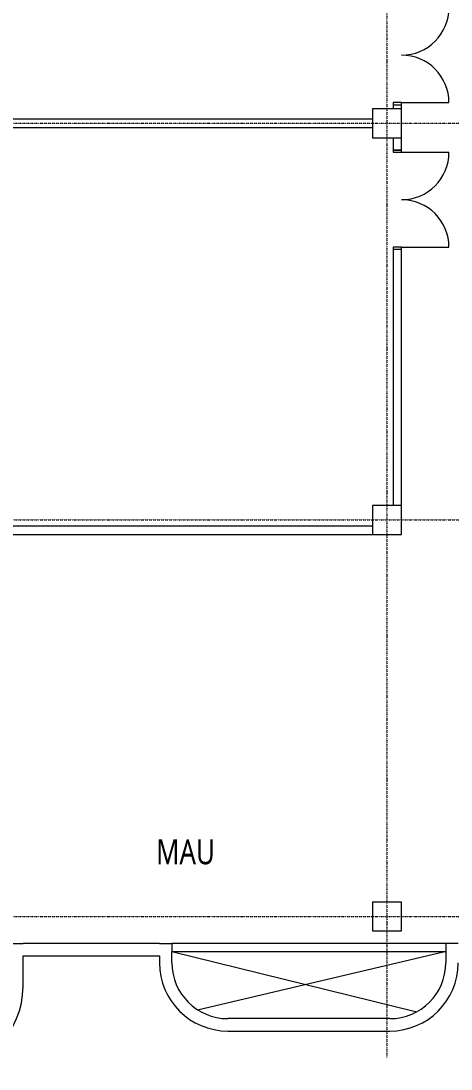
# Model space of a CAD drawing. Extents: x -177831 to -125285, y 4933 to 73531.
# Drawn here: x -160031 to -149631, y 4933 to 30302 of the extents above; entities that cross this region are included whole.
import ezdxf

# ---------------------------------------------------------------- set-up
doc = ezdxf.new("R2010")
doc.units = 0
doc.header["$LTSCALE"] = 15
doc.linetypes.add('CUP- L30$0$JJP_三點線', pattern=[0.9, 0.3, -0.15, 0, -0.15, 0, -0.15, 0, -0.15])
for name, color, linetype in [('CUP- L30$0$A-OBJE-2D.Newcub', 252, 'Continuous'), ('CUP- L30$0$A-TEXT.Newcub', 252, 'Continuous'), ('CUP- L30$0$A-WALL-EX.Newcub', 252, 'Continuous'), ('CUP- L30$0$A-WALL-IN.Newcub', 252, 'Continuous'), ('CUP- L30$0$Door', 252, 'Continuous'), ('CUP- L30$0$S-COL.Newcub', 252, 'Continuous'), ('CUP- L30$0$S-GRID.Newcub', 252, 'Continuous')]:
    doc.layers.add(name, color=color, linetype=linetype)
doc.styles.add('CUP- L30$0$Standard', font='', dxfattribs={"width": 0.8})
doc.styles.get('CUP- L30$0$Standard').set_extended_font_data('Microsoft JhengHei')

# ---------------------------------------------------------------- blocks, each defined once
blk = doc.blocks.new('CUP- L30')
at = {"layer": 'CUP- L30$0$A-OBJE-2D.Newcub', "lineweight": 0}
for p, q in [((-156381, 7774), (-150456, 6321)), ((-155760, 6367), (-149782, 7774))]:
    blk.add_line(p, q, dxfattribs=at)
at = {"layer": 'CUP- L30$0$A-WALL-EX.Newcub', "lineweight": 0, "flags": 128}
for points in [[(-160281, 7974), (-159982, 7974)], [(-156681, 7974), (-159982, 7974)], [(-159982, 6933), (-159982, 7674)], [(-159982, 7674), (-156681, 7674)], [(-156681, 7674), (-156681, 7503)], [(-156381, 7503), (-156381, 7774)], [(-149758, 7774), (-149758, 7503)], [(-151108, 6153), (-155031, 6153)], [(-155031, 5853), (-151108, 5853)]]:
    blk.add_lwpolyline(points, dxfattribs=at)
at = {"layer": 'CUP- L30$0$A-WALL-EX.Newcub', "lineweight": 0}
for centre, radius, start, end in [((-155031, 7503), 1650, 180, 269.9999), ((-155031, 7503), 1350, 180, 269.9999), ((-151108, 7503), 1650, 270, 360), ((-151108, 7503), 1350, 270, 360), ((-161981, 6933), 2000, 270, 359.9992)]:
    blk.add_arc(centre, radius, start, end, dxfattribs=at)
at = {"layer": 'CUP- L30$0$A-WALL-IN.Newcub', "lineweight": 0}
for p, q in [((-151031, 28275), (-151031, 28263)), ((-151031, 28275), (-150831, 28275)), ((-151031, 27175), (-151031, 27187)), ((-151031, 27175), (-150831, 27175)), ((-151031, 24775), (-151031, 24763)), ((-151031, 24775), (-150831, 24775)), ((-156381, 7974), (-156381, 7774)), ((-156381, 7974), (-156381, 7774)), ((-149758, 7974), (-149758, 7774)), ((-149758, 7974), (-149758, 7774))]:
    blk.add_line(p, q, dxfattribs=at)
at = {"layer": 'CUP- L30$0$A-WALL-IN.Newcub', "lineweight": 0, "flags": 128}
for points in [[(-151031, 28275), (-151031, 28175)], [(-150831, 28175), (-150831, 28275)], [(-151531, 27925), (-161631, 27925)], [(-161631, 27725), (-151531, 27725)], [(-151031, 27475), (-151031, 27175)], [(-150831, 27175), (-150831, 27475)], [(-151031, 24775), (-151031, 18575)], [(-150831, 18575), (-150831, 24775)], [(-151531, 18075), (-161631, 18075)], [(-161631, 17875), (-151531, 17875)], [(-156681, 7974), (-156381, 7974)], [(-149758, 7974), (-156381, 7974)], [(-149458, 7974), (-149758, 7974)], [(-156381, 7774), (-149758, 7774)]]:
    blk.add_lwpolyline(points, dxfattribs=at)
at = {"layer": 'CUP- L30$0$Door', "lineweight": 0}
for p, q in [((-150831, 28325), (-151031, 28325)), ((-151031, 28325), (-151031, 28275)), ((-151031, 28275), (-150831, 28275)), ((-151031, 28275), (-150831, 28275)), ((-151031, 28275), (-150831, 28275)), ((-151031, 28275), (-151031, 28263)), ((-151031, 28275), (-151031, 28263)), ((-150831, 28275), (-150831, 28325)), ((-150831, 28325), (-149681, 28325)), ((-151031, 27175), (-151031, 27187)), ((-151031, 27175), (-151031, 27187)), ((-151031, 27175), (-151031, 27125)), ((-150831, 27175), (-151031, 27175)), ((-151031, 27175), (-150831, 27175)), ((-151031, 27175), (-150831, 27175)), ((-150831, 27125), (-150831, 27175)), ((-151031, 27125), (-150831, 27125)), ((-150831, 27125), (-149681, 27125)), ((-150831, 24825), (-151031, 24825)), ((-151031, 24825), (-151031, 24775)), ((-151031, 24775), (-150831, 24775)), ((-151031, 24775), (-150831, 24775)), ((-151031, 24775), (-150831, 24775)), ((-151031, 24775), (-151031, 24763)), ((-151031, 24775), (-151031, 24763)), ((-150831, 24775), (-150831, 24825)), ((-150831, 24825), (-149681, 24825))]:
    blk.add_line(p, q, dxfattribs=at)
for centre, start, end in [((-150831, 30625), 270, 0), ((-150831, 28325), 0, 90), ((-150831, 27125), 270, 0), ((-150831, 24825), 0, 90)]:
    blk.add_arc(centre, 1150, start, end, dxfattribs=at)
at = {"layer": 'CUP- L30$0$S-COL.Newcub', "lineweight": 0, "flags": 128}
for points in [[(-151531, 27475), (-150831, 27475), (-150831, 28175), (-151531, 28175)], [(-151531, 17875), (-150831, 17875), (-150831, 18575), (-151531, 18575)], [(-151531, 8275), (-150831, 8275), (-150831, 8975), (-151531, 8975)]]:
    blk.add_lwpolyline(points, close=True, dxfattribs=at)
at = {"layer": 'CUP- L30$0$S-GRID.Newcub', "linetype": 'CUP- L30$0$JJP_三點線', "lineweight": 0}
for p, q in [((-151181, 71521), (-151181, 5216)), ((-175821, 27825), (-125495, 27825)), ((-175821, 18225), (-125495, 18225)), ((-175821, 8625), (-125495, 8625)), ((-151181, 5216), (-151181, 5206))]:
    blk.add_line(p, q, dxfattribs=at)
at = {"layer": 'CUP- L30$0$A-TEXT.Newcub', "linetype": 'Continuous', "lineweight": 0, "insert": (-156054, 10490), "char_height": 600, "attachment_point": 2, "style": 'CUP- L30$0$Standard'}
blk.add_mtext('\\A1;MAU', dxfattribs=at)

msp = doc.modelspace()

# ---------------------------------------------------------------- block references
msp.add_blockref('CUP- L30', (0, 0))

doc.saveas('drawing.dxf')
